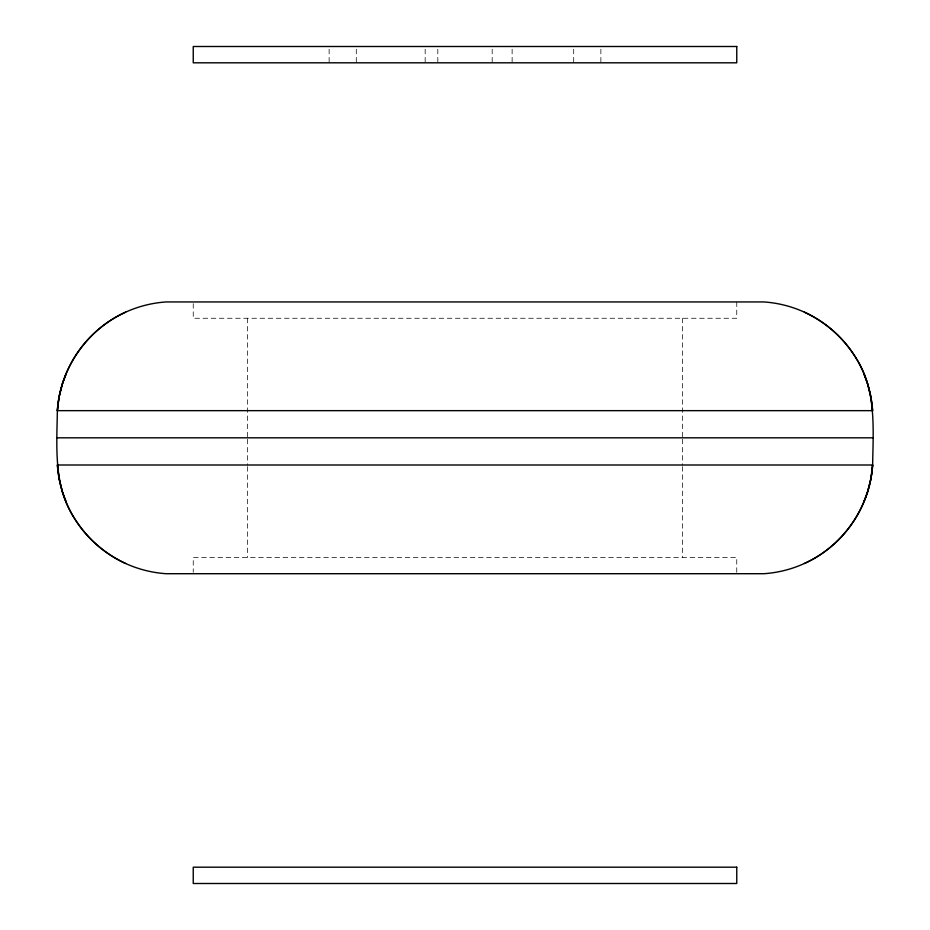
<?xml version="1.0" encoding="UTF-8"?>
<svg xmlns="http://www.w3.org/2000/svg" width="930" height="930" viewBox="0 0 930 930"><rect width="100%" height="100%" fill="white"/><g stroke="black" fill="none" stroke-linecap="round" stroke-linejoin="round"><path stroke-width="0.7" stroke-dasharray="4.65 3.49" d="M736.758 301.948L736.758 318.258L193.242 318.258L193.242 303.308M736.758 572.345L736.758 557.396L193.242 557.396L193.242 572.345M682.399 318.258L682.399 437.821M682.399 439.227L682.399 465.198M682.399 466.639L682.399 557.396M600.873 49.22L600.873 62.81M573.705 49.22L573.705 62.81M512.128 49.22L512.128 62.81M492.179 49.22L492.179 62.81M437.821 49.22L437.821 62.81M425.161 49.22L425.161 62.81M356.295 49.22L356.295 62.81M329.127 49.22L329.127 62.81M247.601 318.258L247.601 437.821M247.601 439.262L247.601 465.198M247.601 466.639L247.601 557.396"/><path stroke-width="1.4" d="M125.62 563.487C104.439 553.71 86.374 537.645 74.109 517.801C53.44 485.983 56.788 446.714 57.369 410.653C59.997 368.571 87.176 329.429 125.62 312.154M804.38 312.154C825.561 321.931 843.626 338.009 855.891 357.852C876.56 389.658 873.212 428.939 872.631 465C870.003 507.083 842.824 546.224 804.38 563.487M864.168 374.755L867.434 383.241L870.887 396.796L872.631 410.653L57.369 410.653L59.148 396.796L62.601 383.241L65.832 374.755M65.832 500.886L62.566 492.4L59.113 478.857L57.369 465L872.631 465L870.852 478.857L867.399 492.4L864.168 500.886M57.369 437.821L872.631 437.821M872.631 410.653A116.901 116.901 0 0 0 763.925 301.948L166.075 301.948A116.901 116.901 0 0 0 57.369 410.653M57.369 465A116.901 116.901 0 0 0 166.075 573.705L763.925 573.705A116.901 116.901 0 0 0 872.631 465M736.758 46.5L193.242 46.5L193.242 62.81L736.758 62.81L736.758 46.5M736.758 867.19L193.242 867.19L193.242 883.5L736.758 883.5L736.758 867.19"/></g></svg>
